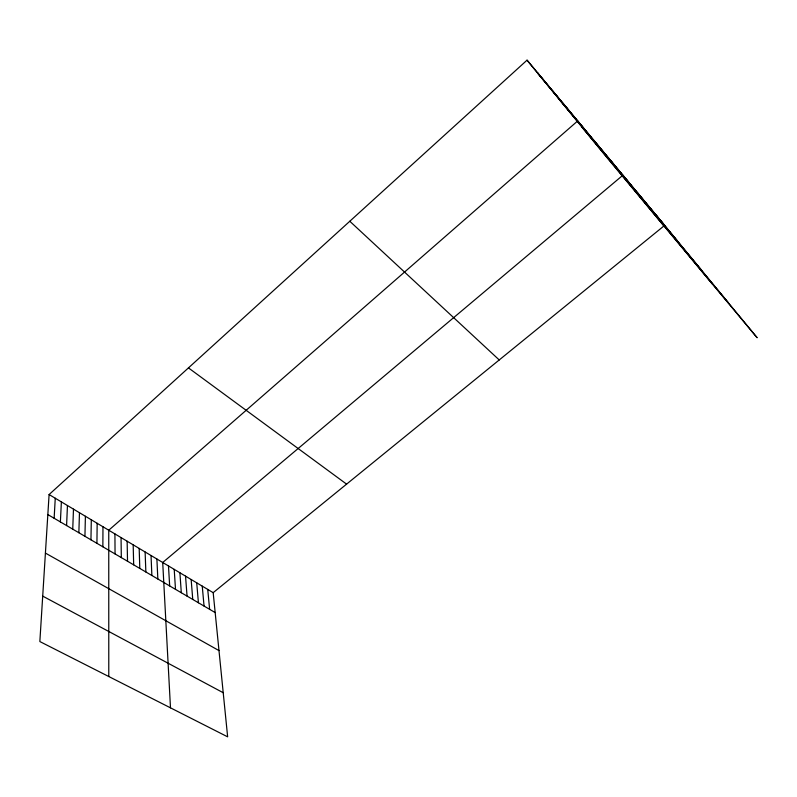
<?xml version="1.0" encoding="UTF-8"?>
<svg xmlns="http://www.w3.org/2000/svg" width="797" height="797" viewBox="0 0 797 797"><rect width="100%" height="100%" fill="white"/><g stroke="black" fill="none" stroke-linecap="round" stroke-linejoin="round"><path stroke-width="1.2" d="M102.863 546.802L102.972 526.767M96.925 543.325L97.164 523.29M90.948 539.818L91.306 519.793M84.93 536.291L85.409 516.267M78.863 532.745L79.461 512.71M72.746 529.168L73.483 509.134M66.589 525.562L67.456 505.527M60.383 521.925L61.379 501.891M54.136 518.269L55.262 498.235M49.095 494.548L39.85 641.555L227.643 736.836L213.178 592.669L49.095 494.548L527.046 60.164L664.648 225.382L213.178 592.669M42.709 596.116L223.22 692.732M45.419 553.088L218.986 650.601M47.84 514.573L215.17 612.574M188.451 367.895L346.595 484.128M349.793 221.257L499.231 359.955M537.706 73.165L677.151 240.564M558.458 98.469L701.28 269.864M582.059 127.231L728.368 302.78M655.642 214.572L757.15 337.729L607.453 158.195L527.046 60.164M637.162 192.386L663.443 224.106M712.398 284.061L622.885 175.23L162.708 562.493L170.488 707.836M608.211 157.627L630.009 183.968M593.147 139.535L615.015 165.975M663.303 225.172L577.676 120.955L108.751 530.224L108.781 676.533M562.941 103.271L584.171 128.945M552.909 91.217L569.088 110.843M537.527 72.746L558.817 98.509M207.728 589.421L209.631 609.326M202.249 586.134L204.052 606.059M196.72 582.836L198.423 602.761M191.15 579.509L192.754 599.444M185.552 576.151L187.046 596.096M179.903 572.774L181.298 592.729M174.214 569.377L175.499 589.332M168.486 565.95L169.661 585.915M156.889 559.016L157.846 579.001M151.031 555.509L151.878 575.504M145.124 551.982L145.861 571.977M139.176 548.416L139.794 568.42M133.179 544.839L133.677 564.844M127.141 541.223L127.52 561.237M121.054 537.586L121.313 557.601M114.927 533.92L115.057 553.935"/></g></svg>
